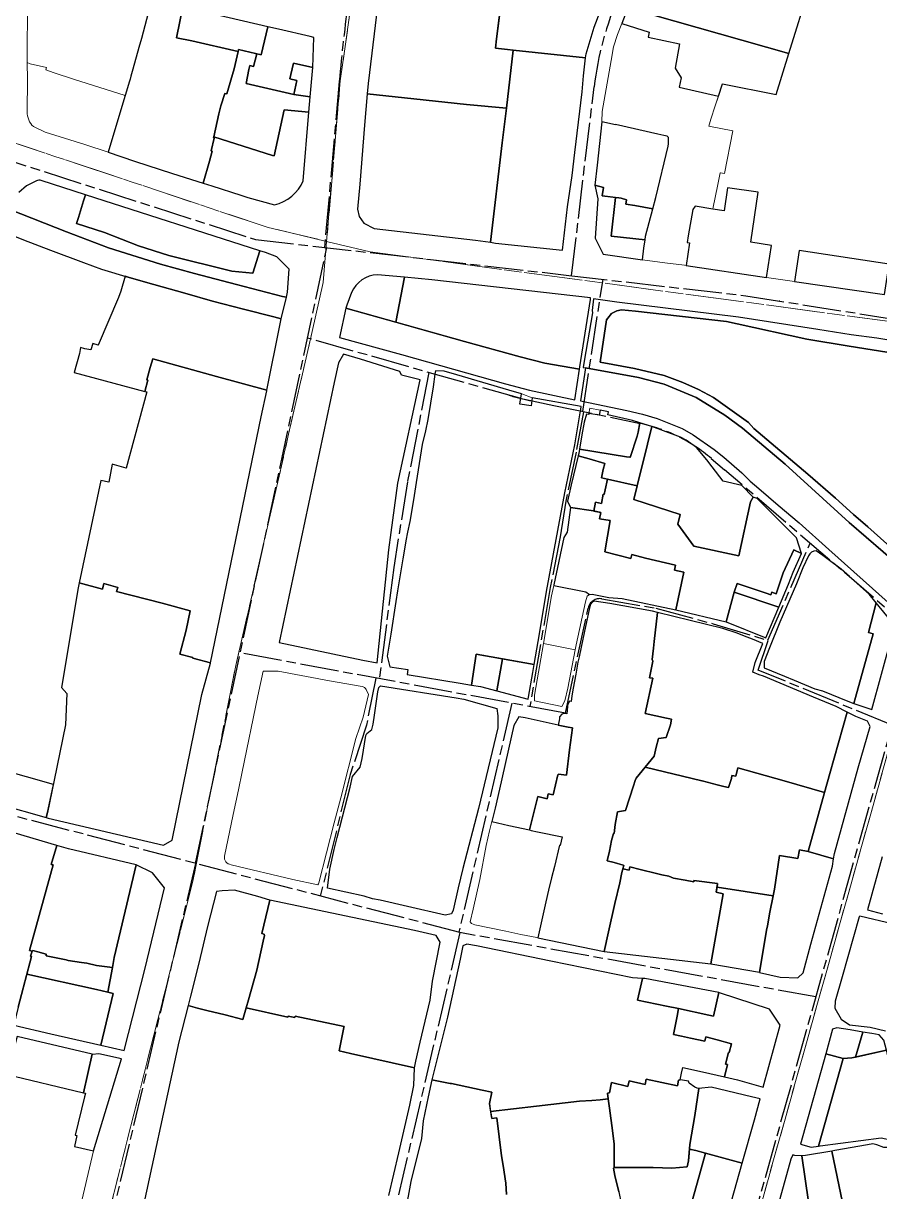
# Model space of a CAD drawing. Header units: millimetres. Extents: x 125232 to 134072, y 142885 to 152835.
# Drawn here: x 129604 to 130138, y 144717 to 145446 of the extents above; entities that cross this region are included whole.
import ezdxf

# ---------------------------------------------------------------- set-up
doc = ezdxf.new("R2010")
doc.units = ezdxf.units.MM
doc.linetypes.add('ACAD_ISO08W100', pattern=[36, 24, -3, 6, -3])
doc.linetypes.add('CENTER', pattern=[50.8, 31.75, -6.35, 6.35, -6.35])
for name, color, linetype in [('commerce', 10, 'Continuous'), ('commerce & office', 242, 'Continuous'), ('commerce and residence', 32, 'Continuous'), ('green & plaza', 80, 'Continuous'), ('reserve', 253, 'Continuous'), ('residence', 2, 'Continuous'), ('residence-bad', 41, 'Continuous'), ('water', 4, 'Continuous'), ('老城北中心线', 7, 'ACAD_ISO08W100')]:
    doc.layers.add(name, color=color, linetype=linetype)
for name, color, linetype, lineweight in [('government', 221, 'Continuous', 0), ('municipal utilities', 151, 'Continuous', 0), ('school', 31, 'Continuous', 0), ('super block', 6, 'CENTER', 0)]:
    doc.layers.add(name, color=color, linetype=linetype, lineweight=lineweight)

msp = doc.modelspace()

# ---------------------------------------------------------------- linework, layer by layer
at = {"layer": 'commerce'}
for points in [[(129902.29, 145464.62), (129873.06, 145467.49), (129873.73, 145474.31), (129871.49, 145474.53), (129875.51, 145510.67), (129875.55, 145516.01), (129875.72, 145517.38), (129873.23, 145517.69), (129867.27, 145518.39), (129843.84, 145521.39), (129841.35, 145521.44, 0.353101), (129832.04, 145512.07), (129831.46, 145507.79), (129825.27, 145462.95), (129823.87, 145451.87), (129818.69, 145408.65), (129818.15, 145402.38), (129847.25, 145399.06), (129879.98, 145395.61), (129904.95, 145393.37), (129909.19, 145429.61), (129905.63, 145429.99), (129898.1, 145430.81), (129898.73, 145436.68)], [(129781.75, 145390.82), (129766.39, 145392.2), (129760.03, 145363.52), (129759.01, 145363.75), (129722.45, 145375.46), (129722.29, 145374.73), (129722.65, 145374.61), (129720.81, 145366.69), (129721.4, 145366.55), (129719.9, 145360.22), (129715.82, 145346.56), (129721.33, 145344.8), (129739.24, 145339.03), (129743.61, 145337.68), (129760.3, 145333.04, 0.239365), (129778.26, 145348)]]:
    msp.add_lwpolyline(points, format="xyb", close=True, dxfattribs=at)
for points in [[(129642.53, 145339.36), (129641.2, 145335.53), (129638.02, 145325.16), (129636.84, 145321.41), (129654.42, 145315.75), (129675.47, 145307.44), (129694.52, 145301.42), (129733.68, 145291.69), (129746.84, 145290.37), (129751.27, 145304.31)], [(130075.6, 144821.16), (130068.97, 144831.23), (130037.92, 144841.45), (130037.52, 144841.53), (130034.22, 144826.91), (130031.31, 144827.55), (130012.24, 144831.6), (130011.36, 144826.88), (130009.17, 144815.35), (130014.11, 144814.41), (130019.77, 144813.22), (130028.78, 144811.32), (130029.33, 144813.92), (130036.46, 144812.15), (130045.31, 144809.6), (130043.86, 144804.17), (130043.4, 144804.21), (130041.62, 144796.92), (130042.78, 144796.66), (130041.06, 144789.03), (130049.09, 144787.19), (130065.12, 144782.48)], [(130140.39, 144811.97), (130137.37, 144815.19), (130132.81, 144816.02), (130127.2, 144816.98), (130122.73, 144801.28), (130141.98, 144805.57)], [(129646.62, 144803.06), (129599.82, 144814.27), (129599.11, 144811.23), (129599.11, 144811.23), (129594.93, 144793.39), (129593.61, 144793.7), (129592.86, 144790.6), (129641.21, 144779.13)], [(130114.95, 144800.43), (130104.21, 144803.45), (130088.32, 144746.91), (130095.03, 144745.19), (130099.62, 144745.75)], [(130063.2, 144775.38), (130057.74, 144776.6), (130032.57, 144782.58), (130024.91, 144781.74), (130022.38, 144764.8), (130019.31, 144746.76), (130019.1, 144743.9), (130023.13, 144743.08), (130029.16, 144741.39), (130052.03, 144735.08), (130059.62, 144762.2)], [(130024.99, 144726.5), (130026.36, 144731.61), (130029.16, 144741.39), (130023.13, 144743.08), (130019.1, 144743.9), (130018.56, 144736.53), (130017.75, 144732.94), (130008.23, 144732.07), (129996.56, 144732.45), (129972.22, 144732.5), (129971.7, 144732.06), (129972.69, 144727.37), (129975.05, 144717.35), (129976.59, 144710.26), (129977.86, 144704.83), (129978.37, 144699.86), (129973.3, 144682.49), (129974.01, 144678.29), (130007.6, 144686.41), (130014.41, 144688.42), (130014.85, 144688.52), (130017.33, 144699.07)], [(130089.31, 144739.68), (130084.8, 144740.01), (130083.66, 144740.26), (130082.37, 144737.72), (130075.41, 144712.93), (130067.13, 144680.93), (130071.02, 144676.77), (130097.57, 144682.41), (130097.58, 144682.41)]]:
    msp.add_lwpolyline(points, close=True, dxfattribs=at)
msp.add_lwpolyline([(129831.6, 144715.03), (129837.78, 144741.61), (129844.83, 144771.4), (129847.21, 144783.56), (129847.64, 144794.67), (129807.8, 144803.59), (129800.66, 144805.18), (129803.68, 144819.73), (129803.82, 144820.36), (129773.2, 144826.88), (129773.02, 144826.03), (129768.88, 144826.91), (129768.62, 144826.22), (129742.62, 144832.02), (129740.61, 144824.73), (129729.6, 144827.72), (129718.09, 144830.45), (129712.42, 144831.79), (129706.5, 144833.58), (129700.66, 144810.83), (129675.19, 144692.64)], dxfattribs=at)
at = {"layer": 'commerce & office'}
for points in [[(129681.5, 145452.71), (129677.36, 145436.77), (129676.4, 145433.35), (129676.19, 145432.59), (129671.64, 145416.32), (129670.8, 145413.33), (129670.23, 145411.51), (129669.83, 145410.23), (129667.12, 145401.29), (129664.49, 145392.2), (129656.55, 145365.82), (129673.13, 145360.22), (129696.68, 145352.65), (129715.82, 145346.56), (129719.9, 145360.22), (129721.4, 145366.55), (129720.81, 145366.69), (129722.65, 145374.61), (129722.29, 145374.73), (129722.45, 145375.46), (129725.52, 145389.85), (129726.96, 145394.9), (129729.36, 145402.59), (129730.55, 145402.23), (129735.14, 145417.83), (129737.68, 145428.78), (129708.86, 145435.27), (129699.16, 145437.24), (129703.1, 145456.58)], [(130156.14, 145109.03), (130130.31, 145132.14), (130121.44, 145139.8), (130110.28, 145150.01), (130092.95, 145165.06), (130059.35, 145193.55), (130055.86, 145197.32), (130034.22, 145212.77), (130024.82, 145217.88), (130015, 145222.18), (130003.45, 145226.48), (129984.9, 145230.91), (129963.36, 145234.82), (129967.48, 145261.39), (129968.13, 145262.36), (129970.58, 145265.3), (129973.83, 145266.93), (129976.77, 145267.58), (129985.4, 145266.6), (130042.25, 145260.25), (130048.93, 145258.78), (130092.26, 145249.17), (130118.81, 145244.94), (130170.93, 145236.63)]]:
    msp.add_lwpolyline(points, dxfattribs=at)
for points in [[(129952.27, 145403.5), (129953.11, 145413.57), (129954.34, 145424.81), (129909.19, 145429.61), (129904.95, 145393.37), (129902.42, 145371.68), (129894.97, 145309.65), (129898.16, 145309.19), (129939.86, 145304.68), (129943.16, 145331.79), (129945.96, 145351.39), (129947.65, 145365.61), (129949.98, 145384.68)], [(129902.42, 145371.68), (129904.95, 145393.37), (129879.98, 145395.61), (129847.25, 145399.06), (129818.15, 145402.38), (129816.46, 145382.69), (129813.57, 145345.85), (129812.2, 145330.26), (129813.07, 145325.8), (129815.95, 145321.62), (129822.59, 145318.18), (129885.61, 145311), (129894.97, 145309.65)], [(129797.59, 145222.25), (129763.32, 145060.05), (129815.48, 145049.05), (129824.38, 145047.33), (129831.59, 145117.8), (129833.13, 145128.64), (129837.28, 145159.36), (129851.13, 145223.85), (129839.48, 145226.79), (129838.5, 145229.12), (129813.94, 145236.75), (129803.41, 145239.78), (129800.25, 145234.53)], [(129967.98, 145161.84), (129964.2, 145162.63), (129965.37, 145167.98), (129966.26, 145171.75), (129956.51, 145174.48), (129949.7, 145176.48), (129945.44, 145158.27), (129943.12, 145148.08), (129945, 145144.26), (129959.26, 145142.03), (129959.5, 145141.98), (129960.56, 145147.44), (129964.21, 145146.64), (129965.34, 145152.43), (129965.85, 145152.32), (129966.56, 145155.26)], [(129720.45, 145047.03), (129720.5, 145047.27), (129709.35, 145050.23), (129709.43, 145050.58), (129701.28, 145052.73), (129705.29, 145067.7), (129707.74, 145079.64), (129690.27, 145084.6), (129661.9, 145091.76), (129662.57, 145094.36), (129653.99, 145096.78), (129653.03, 145093.24), (129638.45, 145097.19), (129637.94, 145094.1), (129627.47, 145031.86), (129630.85, 145028.19), (129630.03, 145008.62), (129623.03, 144974), (129618.8, 144953.94), (129618.01, 144950.79), (129619.26, 144950.44), (129691.06, 144933.61), (129696.5, 144936.65), (129715.11, 145027.46)], [(129691.64, 144906.96), (129684.18, 144916.24), (129674.08, 144921.23), (129660.41, 144863.47), (129659.23, 144857.25), (129656.32, 144841.78), (129659.7, 144840.99), (129652.12, 144808.7), (129666.53, 144805.38), (129679.77, 144856.89)], [(129753.21, 144873.68), (129754, 144877.24), (129753.97, 144877.77), (129753.78, 144878.03), (129752.41, 144878.45), (129757.43, 144899.33), (129750.04, 144901.57), (129735.49, 144905.45), (129727.76, 144905.15), (129724.17, 144904.54), (129718.62, 144882.91), (129713.24, 144859.83), (129707.89, 144839.4), (129706.5, 144833.58), (129712.42, 144831.79), (129718.09, 144830.45), (129729.6, 144827.72), (129740.61, 144824.73), (129742.62, 144832.02), (129744.03, 144837.11), (129749.23, 144855.48)], [(129659.23, 144857.25), (129649.34, 144858.47), (129643.27, 144859.9), (129640.03, 144860.29), (129631.73, 144861.61), (129630.39, 144862.03), (129618.88, 144864.23), (129617.89, 144864.55), (129617.88, 144865.46), (129612.83, 144867.01), (129609.52, 144867.86), (129609.34, 144867.32), (129609.12, 144867.39), (129608.21, 144864.28), (129608.76, 144864.16), (129605.88, 144853.02), (129649.23, 144843.6), (129656.32, 144841.78)], [(129664.97, 144800.26), (129650.68, 144803.38), (129646.83, 144803.01), (129646.62, 144803.06), (129641.21, 144779.11), (129642.47, 144778.83), (129641.94, 144776.61), (129636.06, 144752.59), (129637.11, 144752.33), (129635.64, 144745.53), (129647.52, 144742.92)], [(130052.03, 144735.08), (130029.16, 144741.39), (130026.36, 144731.61), (130024.99, 144726.5), (130017.33, 144699.07), (130031.03, 144695.24), (130032.99, 144702.23), (130042.11, 144699.62)]]:
    msp.add_lwpolyline(points, close=True, dxfattribs=at)
at = {"layer": 'commerce and residence'}
for points in [[(130094.24, 145469.74), (130080.74, 145473.01), (130056.93, 145479.6), (130017.49, 145490.85), (130000, 145495.67), (129995.88, 145494.78), (129984.54, 145465.91), (129980.68, 145455.98), (130081.15, 145427.41)], [(130057.37, 145309.72), (130062, 145340.86), (130042.9, 145343.66), (130040.8, 145329.28), (130033.81, 145330.38), (130022.66, 145332.18), (130021.25, 145330.2), (130018.39, 145313.77), (130017.68, 145309.53), (130019.19, 145309.29), (130017.02, 145295.18), (130067.26, 145287.79), (130070.35, 145307.7)], [(129996.22, 145330.52), (129985.14, 145332.58), (129979.49, 145333.35), (129979.83, 145336.15), (129976.57, 145337.23), (129974.98, 145337.43), (129973.01, 145337.66), (129970.38, 145313.55), (129991.46, 145311.25), (129991.76, 145313.5)], [(129957.35, 145273.91), (129957.48, 145275.1), (129858.37, 145286.33), (129841.39, 145287.84), (129835.97, 145259.77), (129878.82, 145247.74), (129913.51, 145238.16), (129929.02, 145234.22), (129950.47, 145230.47), (129950.69, 145231.98)], [(130144, 145073.12), (130142.23, 145076.52), (130135.63, 145084.68), (130130.69, 145066.15), (130133.68, 145065.35), (130122.68, 145025.62), (130121.69, 145022.03), (130132.84, 145018.19), (130144.99, 145062.3)], [(129921.55, 145041.36), (129922.38, 145046.22), (129902.62, 145049.71), (129898.95, 145029.81), (129918.52, 145024.66), (129918.85, 145025.91)], [(130131.86, 145007.64), (130130.24, 145010.89), (130122.82, 145013.76), (130117.57, 145016.51), (130106.77, 144978.32), (130103.44, 144966.41), (130093.12, 144929.53), (130109.05, 144924.99), (130109.62, 144928.39), (130124.43, 144981.82)], [(130127.2, 144816.98), (130119.36, 144818.33), (130110.98, 144819.65), (130108.4, 144818.77), (130104.21, 144803.45), (130114.95, 144800.43), (130120.47, 144800.78), (130122.73, 144801.28)]]:
    msp.add_lwpolyline(points, close=True, dxfattribs=at)
at = {"layer": 'government'}
for points in [[(130013.88, 145412.23), (130010.26, 145418.28), (130012.95, 145433.54), (129993.29, 145437.71), (129993.96, 145440.69), (129976.88, 145446.19), (129974.22, 145439.32), (129971.73, 145431.57), (129970.32, 145423.13), (129964.59, 145391.28), (129964.55, 145384.73), (129972.98, 145382.84), (129973.03, 145383.05), (129999.45, 145377.07), (130003.2, 145376.31), (130005.29, 145375.91), (130006.16, 145374.95), (130006.13, 145371.01), (130005.89, 145369.62), (129998.1, 145337.67), (129991.76, 145313.5), (129990.76, 145306.03), (129989.88, 145298.8), (130003.84, 145296.87), (130016.01, 145295.32), (130017.02, 145295.18), (130019.19, 145309.29), (130017.68, 145309.53), (130018.39, 145313.77), (130021.25, 145330.2), (130022.66, 145332.18), (130033.81, 145330.38), (130034.01, 145331.66), (130036.68, 145344.6), (130038.37, 145353.04), (130041.03, 145352.53), (130046.28, 145379.12), (130031.26, 145382.21), (130032.52, 145386.5), (130035.25, 145394.84), (130037.2, 145400.8), (130012.71, 145406.39)], [(129954.2, 145085.41), (129955.36, 145088.83), (129956.81, 145089.99), (129954.47, 145091.69), (129934.51, 145095.61), (129933.16, 145089.2), (129928.03, 145059.37), (129947.93, 145055.43), (129948.53, 145058.52)]]:
    msp.add_lwpolyline(points, close=True, dxfattribs=at)
for points in [[(129667.12, 145401.29), (129635.05, 145411.5), (129623.01, 145415.34), (129617.72, 145417.18), (129618.1, 145418.61), (129608.06, 145421.07), (129606.12, 145421.76), (129606.2, 145411.3), (129606, 145391.05, 0.198372), (129609.94, 145381.82), (129617.41, 145378.35), (129642.14, 145370.71), (129656.55, 145365.82), (129664.49, 145392.2)], [(129762.63, 145042.15), (129794.56, 145036.08), (129814.93, 145032.54, -0.200213), (129817.51, 145030.67), (129818.9, 145027.64), (129815.63, 145013.42), (129811.03, 145000), (129801.63, 144963.17), (129797.6, 144947.39), (129787.97, 144910.14), (129787.81, 144909.47), (129787.43, 144908.73), (129771.69, 144912.07), (129733.26, 144921.38, -0.405113), (129729.06, 144926.73), (129734.55, 144952.71), (129737.79, 144968.09), (129740.15, 144979.23), (129750, 145026.72), (129753.25, 145042.05)]]:
    msp.add_lwpolyline(points, format="xyb", close=True, dxfattribs=at)
msp.add_lwpolyline([(129561.58, 144680.63), (129605.31, 144665.4), (129618.32, 144669.65), (129628.37, 144676), (129634.14, 144685.23), (129638.57, 144704.79), (129647.52, 144742.92), (129635.64, 144745.53), (129637.11, 144752.33), (129636.06, 144752.59), (129641.94, 144776.61), (129642.47, 144778.83), (129641.21, 144779.11), (129641.21, 144779.13), (129592.86, 144790.6)], dxfattribs=at)
at = {"layer": 'green & plaza'}
for points in [[(129784.2, 145418.74), (129772.26, 145421.42), (129770.43, 145414.28), (129769.82, 145411.63), (129774.36, 145410.59), (129772.36, 145401.9), (129782.59, 145400.41)], [(129902.62, 145049.71), (129886.19, 145052.62), (129883.18, 145033.39), (129888.91, 145032.46), (129898.95, 145029.81)]]:
    msp.add_lwpolyline(points, close=True, dxfattribs=at)
msp.add_lwpolyline([(129595.33, 145330.04), (129630.65, 145316.19), (129656.8, 145306.25), (129689.26, 145295.93), (129710.52, 145290.13), (129736.64, 145283.32), (129765.24, 145275.91), (129767.76, 145275.52), (129768.47, 145278.54), (129769.45, 145293), (129761.83, 145300.65), (129754.68, 145303.22), (129751.27, 145304.31), (129746.84, 145290.37), (129733.68, 145291.69), (129694.52, 145301.42), (129675.47, 145307.44), (129654.42, 145315.75), (129636.84, 145321.41), (129638.02, 145325.16), (129641.2, 145335.53), (129642.53, 145339.36), (129614.88, 145348.27, 0.192957), (129611.86, 145348), (129605.75, 145344.88), (129600.99, 145340.65)], format="xyb", dxfattribs=at)
msp.add_lwpolyline([(129841.39, 145287.84), (129824.53, 145289.35, 0.293512), (129808.42, 145278.35), (129805.37, 145270.48), (129804.92, 145268.49), (129835.97, 145259.77)], format="xyb", close=True, dxfattribs=at)
for points in [[(130143.54, 145248.51), (130135.95, 145249.87), (130120.04, 145251.91), (130099.27, 145255.35), (130049.73, 145263.05), (129973.92, 145272.33), (129959.33, 145274.31), (129958.35, 145267.06), (129958.71, 145265.67), (129953.36, 145235.48), (129952.85, 145231.49), (129954.27, 145231.25), (129987.31, 145225.22), (130003.39, 145221.18), (130023.38, 145212.9), (130041.28, 145201.87), (130052.19, 145193.7), (130078.75, 145171.25), (130118.8, 145134.76), (130150.57, 145107.33)], [(130170.93, 145236.63), (130118.81, 145244.94), (130092.26, 145249.17), (130048.93, 145258.78), (130042.25, 145260.25), (129985.4, 145266.6), (129976.77, 145267.58), (129973.83, 145266.93), (129970.58, 145265.3), (129968.13, 145262.36), (129967.48, 145261.39), (129963.36, 145234.82), (129984.9, 145230.91), (130003.45, 145226.48), (130015, 145222.18), (130024.82, 145217.88), (130034.22, 145212.77), (130055.86, 145197.32), (130059.35, 145193.55), (130092.95, 145165.06), (130110.28, 145150.01), (130121.44, 145139.8), (130130.31, 145132.14), (130156.14, 145109.03)]]:
    msp.add_lwpolyline(points, dxfattribs=at)
at = {"layer": 'municipal utilities'}
for points in [[(129921.09, 145212.62), (129914.62, 145215.12), (129914.37, 145215.19), (129913.35, 145208.66), (129920.32, 145207.57)], [(129963.45, 145205.02), (129956.92, 145206.23), (129956.42, 145202.9), (129962.89, 145201.79)]]:
    msp.add_lwpolyline(points, close=True, dxfattribs=at)
at = {"layer": 'reserve'}
for points in [[(129751.92, 145200.74), (129755.59, 145217), (129755.66, 145217.36), (129724.15, 145226.01), (129684.48, 145236.89), (129682.81, 145231.55), (129680.65, 145223.78), (129681.33, 145223.6), (129679.5, 145216.66), (129680.65, 145216.33), (129667.93, 145168.66), (129659.15, 145171.32), (129657, 145160), (129652.08, 145160.96), (129638.45, 145097.19), (129653.03, 145093.24), (129653.99, 145096.78), (129662.57, 145094.36), (129661.9, 145091.76), (129690.27, 145084.6), (129707.74, 145079.64), (129705.29, 145067.7), (129701.28, 145052.73), (129709.43, 145050.58), (129709.35, 145050.23), (129720.5, 145047.27)], [(130077.54, 145103.39), (130084.15, 145117.73), (130088.92, 145115.54), (130085.81, 145125.21), (130061.36, 145149.77), (130058.82, 145150.58), (130057.16, 145147.73), (130049.89, 145114.04), (130021.91, 145120.08), (130011.91, 145133.8), (130013.41, 145139.91), (129984.48, 145149.23), (129986.6, 145157.82), (129967.98, 145161.84), (129966.56, 145155.26), (129965.85, 145152.32), (129965.34, 145152.43), (129964.21, 145146.64), (129960.56, 145147.44), (129959.5, 145141.98), (129963.84, 145141.19), (129963.1, 145137.11), (129969.77, 145136.05), (129966.41, 145116.64), (129982.48, 145112.39), (129983.19, 145114.82), (129991.66, 145112.56), (130010.44, 145108.17), (130009.76, 145105.19), (130015.7, 145103.83), (130010.72, 145080.31), (130042.07, 145072.98), (130047.04, 145091.33), (130048.88, 145096.84), (130067.02, 145090.78), (130069.88, 145089.73), (130070.49, 145091.39), (130073.17, 145090.4)]]:
    msp.add_lwpolyline(points, close=True, dxfattribs=at)
msp.add_lwpolyline([(129904.99, 144715.61), (129904.52, 144722.7), (129903.02, 144733.63), (129901.97, 144739.71), (129899.02, 144763.42), (129895.85, 144763), (129894.35, 144772.4), (129895.79, 144779.43), (129889.88, 144780.77), (129870.7, 144784.91), (129869.83, 144784.82), (129858.36, 144787.14), (129856.22, 144776.57), (129853.04, 144761.56), (129851.96, 144750.63), (129845.34, 144723.67), (129841.85, 144704.39)], dxfattribs=at)
at = {"layer": 'residence'}
for points in [[(129979.25, 145494.64), (129979.35, 145495.66), (129979.05, 145499.86), (129978.09, 145502.17), (129976.41, 145503.58), (129974.37, 145504.65), (129970.01, 145505.47), (129958.4, 145506.89), (129936.04, 145509.37), (129935.17, 145509.51), (129932.51, 145487.14), (129921.38, 145488.47), (129919.94, 145477.08), (129904.1, 145478.79), (129898.73, 145436.68), (129898.1, 145430.81), (129905.63, 145429.99), (129909.19, 145429.61), (129954.34, 145424.81), (129954.62, 145427.3), (129957.17, 145435.51), (129959.62, 145443.79), (129966.12, 145460.64)], [(129756.23, 145444.15), (129705.32, 145455.99), (129703.1, 145456.58), (129699.16, 145437.24), (129708.86, 145435.27), (129737.68, 145428.78), (129737.94, 145429.86), (129751.98, 145426.55)], [(130081.15, 145427.41), (129980.68, 145455.98), (129976.88, 145446.19), (129993.96, 145440.69), (129993.29, 145437.71), (130012.95, 145433.54), (130010.26, 145418.28), (130013.88, 145412.23), (130012.71, 145406.39), (130037.2, 145400.8), (130039.73, 145408.52), (130073.22, 145401.81)], [(129784.83, 145437.37), (129782.64, 145437.96), (129762.8, 145442.62), (129756.23, 145444.15), (129751.98, 145426.55), (129749.24, 145427.2), (129747.31, 145419.38), (129744.96, 145419.96), (129744.39, 145417.54), (129742.67, 145408.73), (129772.36, 145401.9), (129774.36, 145410.59), (129769.82, 145411.63), (129770.43, 145414.28), (129772.26, 145421.42), (129784.2, 145418.74)], [(130005.89, 145369.62), (130006.13, 145371.01), (130006.16, 145374.95), (130005.29, 145375.91), (130003.2, 145376.31), (129999.45, 145377.07), (129973.03, 145383.05), (129972.98, 145382.84), (129964.55, 145384.73), (129961.47, 145357.73), (129960.1, 145345.21), (129965.46, 145343.83), (129964.64, 145338.65), (129974.98, 145337.43), (129976.57, 145337.23), (129979.83, 145336.15), (129979.49, 145333.35), (129985.14, 145332.58), (129996.22, 145330.52), (129998.1, 145337.67)], [(129991.46, 145311.25), (129970.38, 145313.55), (129973.01, 145337.66), (129964.64, 145338.65), (129965.46, 145343.83), (129960.1, 145345.21), (129961.94, 145336.81), (129960.23, 145312.26), (129965.26, 145302.21), (129989.88, 145298.8), (129990.76, 145306.03)], [(130143.66, 145296), (130087.59, 145304.49), (130084.69, 145285.23), (130140.78, 145276.99)], [(129763.79, 145258.69), (129764.56, 145261.97), (129759.96, 145263.19), (129740.98, 145267.92), (129721.59, 145272.91), (129704.33, 145277.85), (129685.1, 145283.36), (129669.72, 145287.78), (129667.27, 145288.51), (129664.48, 145279.15), (129663.12, 145275.21), (129650.41, 145245.5), (129646.97, 145246.45), (129645.87, 145242.48), (129642.13, 145243.24), (129639.44, 145243.98), (129638.64, 145240.24), (129635.47, 145228.43), (129679.5, 145216.66), (129681.33, 145223.6), (129680.65, 145223.78), (129682.81, 145231.55), (129684.48, 145236.89), (129724.15, 145226.01), (129755.66, 145217.36)], [(129947.64, 145183.31), (129950.98, 145203.26), (129951.35, 145205.37), (129951.55, 145207.18), (129921.09, 145212.62), (129920.32, 145207.57), (129913.35, 145208.66), (129914.37, 145215.19), (129906.41, 145217.39), (129873.98, 145226.89), (129866.1, 145229.36), (129860.83, 145229.47), (129860.31, 145227.43), (129859.22, 145219.46), (129856.03, 145199.18), (129854.41, 145192.04), (129852.48, 145183.56), (129848.63, 145159.75), (129847.35, 145151.7), (129845.33, 145138.97), (129844.78, 145135.51), (129843.37, 145128.75), (129842.24, 145123.4), (129841.12, 145117.01), (129840.28, 145112.09), (129837.03, 145092.18), (129836.07, 145085.64), (129832.86, 145065.17), (129830.67, 145051.56), (129832.27, 145044.83), (129843.54, 145043.24), (129843.01, 145039.99), (129876.09, 145034.53), (129883.18, 145033.39), (129886.19, 145052.62), (129922.38, 145046.22), (129925.67, 145065.29), (129930.04, 145091.7), (129931.69, 145100.68), (129941.47, 145153.33)], [(129987.19, 145191.23), (129988.24, 145197.09), (129983.58, 145198.49), (129968.3, 145201.98), (129968.61, 145203.95), (129963.45, 145205.02), (129962.89, 145201.79), (129956.42, 145202.9), (129956.31, 145202.18), (129954.83, 145202.48), (129953.55, 145197.44), (129952.02, 145189.55), (129950.5, 145180.6), (129979.82, 145175.88), (129982, 145175.52), (129982.25, 145175.48), (129986.42, 145188.78)], [(130051.76, 145157.9), (130040.07, 145160.6), (130033.3, 145169.67), (130030, 145173.95), (130023.53, 145181.54), (130017.15, 145186.31), (130013.53, 145188.16), (129995.73, 145194.82), (129992.98, 145183.68), (129986.6, 145157.82), (129984.48, 145149.23), (130013.41, 145139.91), (130011.91, 145133.8), (130021.91, 145120.08), (130049.89, 145114.04), (130057.16, 145147.73), (130058.82, 145150.58)], [(130015.7, 145103.83), (130009.76, 145105.19), (130010.44, 145108.17), (129991.66, 145112.56), (129983.19, 145114.82), (129982.48, 145112.39), (129966.41, 145116.64), (129969.77, 145136.05), (129963.1, 145137.11), (129963.84, 145141.19), (129959.26, 145142.03), (129945, 145144.26), (129942.95, 145128.74), (129940.72, 145125.55), (129934.6, 145096.05), (129934.51, 145095.61), (129954.47, 145091.69), (129956.81, 145089.99), (129958.5, 145090.24), (129968.88, 145088.13), (129977.12, 145087.34), (130010.72, 145080.31)], [(130074.88, 145082.1), (130047.04, 145091.33), (130042.07, 145072.98), (130066.67, 145062.95)], [(130065.25, 145039.06), (130062.62, 145039.87), (130058.62, 145041.55), (130060.19, 145047.44), (130064.97, 145059.46), (130058.39, 145062.09), (130053.46, 145063.95), (130048.78, 145065.81), (130039.91, 145068.68), (129999.17, 145078.8), (129997.19, 145060.66), (129996.74, 145056.54), (129995.93, 145049.47), (129996.2, 145048.42), (129994.15, 145037.96), (129996.26, 145037.66), (129991.58, 145015.61), (130004.79, 145012.82), (130007.95, 145012.15), (130007.39, 145008.53), (130004.6, 145000.62), (129999.84, 145000), (129998.43, 144994.59), (129997.08, 144988.97), (129991.46, 144982.11), (130026.77, 144973.78), (130027.02, 144973.74), (130036.35, 144971.16), (130040.67, 144970.05), (130043.45, 144969.46), (130045.26, 144975.15), (130045.56, 144977.11), (130048.12, 144976.51), (130049.36, 144981.89), (130078.2, 144973.64), (130103.44, 144966.41), (130106.77, 144978.32), (130117.57, 145016.51), (130110.61, 145020.15), (130096.54, 145025.87)], [(129825.34, 145031.88), (129826.48, 145032.86), (129873.67, 145025.5), (129878.35, 145024.59), (129899.1, 145018.83), (129899.53, 145014.21), (129899.55, 145006.67), (129887.61, 144956.37), (129877.78, 144918.95), (129874.95, 144906.88), (129871.72, 144893.09), (129870.77, 144890.68), (129866.87, 144889.93), (129843.24, 144895.33), (129826.3, 144899.2), (129821.51, 144900.17), (129816.2, 144901.73), (129793.43, 144906.81), (129794.93, 144918.64), (129797.65, 144930.81), (129799.49, 144938.39), (129807.51, 144969.83), (129809.01, 144976.44), (129813.7, 144982.21), (129815.07, 144987.6), (129817.33, 145001.89), (129817.89, 145003.29), (129821.02, 145005.67), (129821.8, 145009.01), (129822.69, 145014.57), (129824.87, 145029.15)], [(129944.3, 144992.93), (129946.15, 145006.73), (129943.56, 145007.1), (129937.21, 145008.51), (129916.77, 145013.03), (129912.62, 145013.7), (129909.5, 145008.11), (129900.62, 144968.43), (129897.95, 144956.71), (129895.8, 144948.21), (129906.44, 144945.89), (129919.4, 144943.12), (129923.12, 144958.08), (129924.51, 144963.94), (129930.38, 144962.54), (129931.07, 144965.62), (129934.08, 144964.85), (129936.96, 144977.5), (129937.53, 144977.76), (129942.4, 144977.18)], [(129554.95, 144990.54), (129554.33, 144988.16), (129551.71, 144988.7), (129538.37, 144992.35), (129537.38, 144992.58), (129536.24, 144992.24), (129534.6, 144991.52), (129533.79, 144990.16), (129529.68, 144975.68), (129529.7, 144975.67), (129618.01, 144950.79), (129618.8, 144953.94), (129622.46, 144971.31)], [(130103.44, 144966.41), (130078.2, 144973.64), (130049.36, 144981.89), (130048.12, 144976.51), (130045.56, 144977.11), (130045.26, 144975.15), (130043.45, 144969.46), (130040.67, 144970.05), (130036.35, 144971.16), (130027.02, 144973.74), (130026.77, 144973.78), (129991.46, 144982.11), (129985.85, 144975.27), (129985.34, 144973.84), (129984.31, 144970.6), (129979.32, 144955.2), (129974.28, 144954.27), (129972.86, 144946.51), (129972.09, 144940.87), (129971.73, 144940.92), (129970.56, 144936.45), (129969.2, 144929.89), (129967.73, 144923.84), (129972.23, 144922.81), (129977.76, 144921.03), (129978.14, 144920.94), (129977.58, 144918.7), (129981.5, 144917.89), (129981.95, 144920.05), (129988.41, 144918.43), (129998.54, 144915.91), (130001.87, 144915.05), (130006.31, 144914.18), (130009.28, 144912.95), (130016.36, 144911.76), (130021.78, 144910.57), (130021.91, 144911.6), (130036.62, 144909.6), (130036.32, 144907.44), (130071.27, 144902.03), (130072.07, 144906.11), (130075.35, 144927.07), (130086.75, 144925.3), (130087.68, 144930.68), (130093.12, 144929.53)], [(129674.08, 144921.23), (129631.84, 144931.26), (129624.51, 144933.41), (129621.13, 144921.44), (129622.28, 144921.28), (129607.49, 144867.87), (129609.12, 144867.39), (129609.34, 144867.32), (129609.52, 144867.86), (129612.83, 144867.01), (129617.88, 144865.46), (129617.89, 144864.55), (129618.88, 144864.23), (129630.39, 144862.03), (129631.73, 144861.61), (129640.03, 144860.29), (129643.27, 144859.9), (129649.34, 144858.47), (129659.23, 144857.25), (129660.41, 144863.47)], [(130108.29, 144920.44), (130109.05, 144924.99), (130093.12, 144929.53), (130087.68, 144930.68), (130086.75, 144925.3), (130075.35, 144927.07), (130072.07, 144906.11), (130071.27, 144902.03), (130069.26, 144891.81), (130067.83, 144883.27), (130067.23, 144880.43), (130062.78, 144854.21), (130075.62, 144851.15), (130086.8, 144850.8), (130089.97, 144853.86), (130094.84, 144871.71)], [(130040.19, 144903.14), (130035.86, 144904.15), (130036.62, 144909.6), (130021.91, 144911.6), (130021.78, 144910.57), (130016.36, 144911.76), (130009.28, 144912.95), (130006.31, 144914.18), (130001.87, 144915.05), (129998.54, 144915.91), (129988.41, 144918.43), (129981.95, 144920.05), (129981.5, 144917.89), (129977.58, 144918.7), (129977.02, 144916.46), (129975.69, 144910), (129972.69, 144897.16), (129968.71, 144879.46), (129965.97, 144867.16), (129966.02, 144867.15), (130032.48, 144859.6)], [(130069.26, 144891.81), (130071.27, 144902.03), (130036.32, 144907.44), (130035.86, 144904.15), (130040.19, 144903.14), (130032.48, 144859.58), (130062.78, 144854.23), (130067.23, 144880.43), (130067.83, 144883.27)], [(129863.76, 144873.12), (129861.19, 144877.25), (129847.69, 144880.33), (129757.43, 144899.33), (129752.41, 144878.45), (129753.96, 144877.98), (129754, 144877.24), (129753.21, 144873.68), (129749.23, 144855.48), (129744.03, 144837.11), (129742.62, 144832.02), (129768.62, 144826.22), (129768.88, 144826.91), (129773.02, 144826.03), (129773.2, 144826.88), (129803.82, 144820.36), (129803.68, 144819.73), (129800.66, 144805.18), (129807.8, 144803.59), (129847.64, 144794.67), (129848.58, 144798.84), (129851.12, 144810.71), (129857.33, 144836.75), (129858.91, 144848.73)], [(129986.63, 144836.83), (129989.75, 144850.36), (129983.53, 144850.75), (129932.62, 144861.22), (129886.38, 144870.74), (129880.39, 144871.72), (129877.87, 144870.66), (129876.21, 144862.48), (129868.22, 144826.18), (129858.36, 144787.14), (129869.83, 144784.82), (129870.7, 144784.91), (129889.88, 144780.77), (129895.79, 144779.43), (129894.35, 144772.4), (129895.14, 144767.44), (129923.81, 144770.7), (129941.67, 144772.74), (129950.56, 144773.75), (129958.31, 144774.29), (129963.46, 144774.74), (129968.47, 144775.31), (129968.04, 144778.8), (129969.18, 144778.94), (129970.56, 144785.38), (129980.74, 144782.93), (129981.6, 144786.56), (129991.5, 144784.17), (129992.23, 144787.57), (130011.62, 144783.32), (130012.34, 144786.91), (130013.34, 144787.12), (130014.18, 144791.38), (130014.98, 144794.91), (130027.16, 144792.16), (130041.06, 144789.03), (130042.78, 144796.66), (130041.62, 144796.92), (130043.4, 144804.21), (130043.86, 144804.17), (130045.31, 144809.6), (130036.46, 144812.15), (130029.33, 144813.92), (130028.78, 144811.32), (130019.77, 144813.22), (130014.11, 144814.41), (130009.17, 144815.35), (130011.36, 144826.88), (130012.24, 144831.6), (130004.9, 144833.1)], [(129659.7, 144840.99), (129656.32, 144841.78), (129649.23, 144843.6), (129605.88, 144853.02), (129600.57, 144832.52), (129597.86, 144821.18), (129620.81, 144815.9), (129652.12, 144808.7)], [(130037.52, 144841.53), (129991.2, 144850.27), (129989.75, 144850.36), (129986.63, 144836.83), (130004.9, 144833.1), (130012.24, 144831.6), (130031.31, 144827.55), (130034.22, 144826.91)], [(130161.71, 144775.59), (130146.84, 144789.34), (130144.67, 144793.56), (130142.34, 144804.09), (130141.98, 144805.57), (130120.47, 144800.78), (130114.95, 144800.43), (130099.62, 144745.75), (130100.59, 144745.87), (130138.69, 144751), (130146.28, 144749.2), (130163.77, 144752.04), (130165.29, 144754.12), (130164.15, 144763.85)], [(130024.91, 144781.74), (130023.97, 144781.88), (130022.52, 144782.52), (130018.96, 144785.1), (130018.48, 144786.22), (130013.62, 144787.17), (130012.34, 144786.91), (130011.62, 144783.32), (129992.23, 144787.57), (129991.5, 144784.17), (129981.6, 144786.56), (129980.74, 144782.93), (129970.56, 144785.38), (129969.18, 144778.94), (129968.04, 144778.8), (129968.47, 144775.31), (129969.23, 144769.57), (129971.08, 144755.52), (129972.23, 144746.99), (129972.25, 144735.9), (129972.22, 144732.5), (129996.56, 144732.45), (130008.23, 144732.07), (130017.75, 144732.94), (130018.56, 144736.53), (130019.31, 144746.76), (130022.38, 144764.8)], [(130163.69, 144746.49), (130161.31, 144747.39), (130156.09, 144746.63), (130144.94, 144744.91), (130140.28, 144744.85), (130135.96, 144746.61), (130133.49, 144747.23), (130130.22, 144746.57), (130109.87, 144743.1), (130107.84, 144742.74), (130114.61, 144710.54), (130117.96, 144711.15), (130119.53, 144702.45), (130122.49, 144687.88), (130173.41, 144698.12)]]:
    msp.add_lwpolyline(points, close=True, dxfattribs=at)
msp.add_lwpolyline([(130135.63, 145084.68), (130131.23, 145090.13), (130125.85, 145095.01), (130119, 145101.18), (130113.83, 145105.73), (130106.43, 145111.1), (130102.25, 145114.29), (130098.12, 145117.16, 0.281883), (130093.41, 145114.12), (130089.75, 145106.51), (130085.82, 145096.63), (130075.42, 145072.71), (130069.03, 145056.57), (130065.74, 145048.1), (130065.72, 145044.22), (130078.43, 145038.98), (130084.51, 145036.39), (130097.23, 145031.06), (130102.12, 145029.77), (130117.89, 145023.34), (130121.69, 145022.03), (130122.68, 145025.62), (130133.68, 145065.35), (130130.69, 145066.15)], format="xyb", close=True, dxfattribs=at)
for points in [[(129600.57, 144832.52), (129608.76, 144864.16), (129608.21, 144864.28), (129609.12, 144867.39), (129607.49, 144867.87), (129622.28, 144921.28), (129621.13, 144921.44), (129624.51, 144933.41), (129581.5, 144946.03)], [(130139.21, 144926.3), (130130.2, 144893.26), (130139.45, 144890.78)], [(129975.05, 144717.35), (129972.69, 144727.37), (129971.7, 144732.06), (129972.22, 144732.5), (129972.25, 144735.9), (129972.23, 144746.99), (129971.08, 144755.52), (129969.23, 144769.57), (129968.47, 144775.31), (129963.46, 144774.74), (129958.31, 144774.29), (129950.56, 144773.75), (129941.67, 144772.74), (129923.81, 144770.7), (129895.14, 144767.44), (129895.85, 144763), (129899.02, 144763.42), (129901.97, 144739.71), (129903.02, 144733.63), (129904.52, 144722.7), (129904.99, 144715.61)]]:
    msp.add_lwpolyline(points, dxfattribs=at)
at = {"layer": 'residence-bad'}
for points in [[(129766.39, 145392.2), (129781.75, 145390.82), (129782.59, 145400.41), (129772.36, 145401.9), (129742.67, 145408.73), (129744.39, 145417.54), (129744.96, 145419.96), (129747.31, 145419.38), (129749.24, 145427.2), (129737.94, 145429.86), (129737.68, 145428.78), (129735.14, 145417.83), (129730.55, 145402.23), (129729.36, 145402.59), (129726.96, 145394.9), (129725.52, 145389.85), (129722.45, 145375.46), (129759.01, 145363.75), (129760.03, 145363.52)], [(129992.98, 145183.68), (129995.73, 145194.82), (129995.7, 145194.83), (129988.24, 145197.09), (129987.19, 145191.23), (129986.42, 145188.78), (129982.25, 145175.48), (129982, 145175.52), (129979.82, 145175.88), (129950.5, 145180.6), (129950.05, 145177.99), (129949.7, 145176.48), (129956.51, 145174.48), (129966.26, 145171.75), (129965.37, 145167.98), (129964.2, 145162.63), (129967.98, 145161.84), (129986.6, 145157.82)], [(130088.92, 145115.54), (130084.15, 145117.73), (130077.54, 145103.39), (130073.17, 145090.4), (130070.49, 145091.39), (130069.88, 145089.73), (130067.02, 145090.78), (130048.88, 145096.84), (130047.04, 145091.33), (130047.04, 145091.33), (130074.88, 145082.1), (130080.97, 145096.33), (130083.79, 145103.84)], [(129999.84, 145000), (130004.6, 145000.62), (130007.39, 145008.53), (130007.95, 145012.15), (130004.79, 145012.82), (129991.58, 145015.61), (129996.26, 145037.66), (129994.15, 145037.96), (129996.2, 145048.42), (129995.93, 145049.47), (129996.74, 145056.54), (129997.19, 145060.66), (129999.17, 145078.8), (129996.11, 145079.55), (129969.38, 145084.34), (129959.71, 145085.82), (129958.5, 145085.19), (129957.46, 145083.81), (129956.85, 145081.66), (129956.55, 145080.58), (129953.57, 145066.97), (129950.33, 145051.07), (129949.59, 145047.66), (129948.21, 145040.28), (129946.56, 145031.43), (129945.73, 145026.73), (129945.28, 145023.17), (129944.29, 145023.29), (129943.32, 145021.68), (129943.15, 145019.98), (129942.73, 145015.54), (129940.86, 145015.71), (129939.58, 145015.25), (129938.17, 145013.63), (129938.07, 145012.42), (129937.21, 145008.51), (129943.56, 145007.1), (129946.15, 145006.73), (129944.3, 144992.93), (129942.4, 144977.18), (129937.53, 144977.76), (129936.96, 144977.5), (129934.08, 144964.85), (129931.07, 144965.62), (129930.38, 144962.54), (129924.51, 144963.94), (129923.12, 144958.08), (129919.4, 144943.12), (129920.39, 144942.65), (129924.27, 144941.89), (129939.68, 144938.69), (129938.4, 144933.42), (129938.1, 144933.48), (129935.06, 144920.29), (129933.15, 144913.21), (129931.3, 144905.46), (129929.56, 144898.18), (129924.67, 144875.73), (129965.97, 144867.16), (129968.71, 144879.46), (129972.69, 144897.16), (129975.69, 144910), (129977.02, 144916.46), (129978.14, 144920.94), (129977.76, 144921.03), (129972.23, 144922.81), (129967.73, 144923.84), (129969.2, 144929.89), (129970.56, 144936.45), (129971.73, 144940.92), (129972.09, 144940.87), (129972.86, 144946.51), (129974.28, 144954.27), (129979.32, 144955.2), (129984.31, 144970.6), (129985.34, 144973.84), (129985.85, 144975.27), (129997.08, 144988.97), (129998.43, 144994.59)], [(130107.84, 144742.74), (130091.41, 144739.85), (130089.31, 144739.68), (130097.58, 144682.41), (130102.49, 144683.86), (130122.49, 144687.88), (130119.53, 144702.45), (130117.96, 144711.15), (130114.61, 144710.54)]]:
    msp.add_lwpolyline(points, close=True, dxfattribs=at)
msp.add_lwpolyline([(130146.42, 144884.22), (130125.43, 144889.24), (130124.87, 144888.77), (130114.33, 144851.36), (130110.07, 144836.21), (130109.88, 144831.8), (130113.68, 144824.94), (130118.86, 144821.4), (130131.83, 144819.93), (130141.42, 144817.68)], dxfattribs=at)
at = {"layer": 'school'}
msp.add_lwpolyline([(129681.5, 145452.71), (129681.89, 145454.36), (129679.38, 145454.99), (129681.24, 145462.42), (129675.85, 145463.87), (129634.47, 145476.12), (129608.86, 145483.83, 0.514124), (129606.39, 145482.38), (129606.31, 145453.47), (129606.06, 145429.83), (129606.12, 145421.76), (129608.06, 145421.07), (129618.1, 145418.61), (129617.72, 145417.18), (129623.01, 145415.34), (129635.05, 145411.5), (129667.12, 145401.29), (129669.83, 145410.23), (129670.23, 145411.51), (129670.8, 145413.33), (129671.64, 145416.32), (129676.19, 145432.59), (129676.4, 145433.35), (129677.36, 145436.77)], format="xyb", close=True, dxfattribs=at)
for points in [[(130094.24, 145469.74), (130073.22, 145401.81), (130039.73, 145408.52), (130035.25, 145394.84), (130032.52, 145386.5), (130031.26, 145382.21), (130046.28, 145379.12), (130041.03, 145352.53), (130038.59, 145353), (130038.55, 145352.85), (130038.35, 145352.9), (130036.68, 145344.6), (130034.01, 145331.66), (130033.81, 145330.38), (130040.8, 145329.28), (130042.9, 145343.66), (130062, 145340.86), (130057.37, 145309.72), (130070.35, 145307.7), (130067.26, 145287.79), (130084.69, 145285.23), (130087.59, 145304.49), (130143.66, 145296)], [(129554.95, 144990.54), (129622.46, 144971.31), (129623.03, 144974), (129630.03, 145008.62), (129630.85, 145028.19), (129627.47, 145031.86), (129637.94, 145094.1), (129638.45, 145097.19), (129652.08, 145160.96), (129657, 145160), (129659.15, 145171.32), (129667.93, 145168.66), (129680.65, 145216.33), (129679.5, 145216.66), (129635.47, 145228.43), (129638.64, 145240.24), (129639.44, 145243.98), (129642.13, 145243.24), (129645.87, 145242.48), (129646.97, 145246.45), (129650.41, 145245.5), (129663.12, 145275.21), (129664.48, 145279.15), (129667.27, 145288.51), (129652.36, 145292.95), (129641.32, 145297.12), (129620.74, 145304.83), (129603.9, 145311.25), (129591.6, 145316.1)]]:
    msp.add_lwpolyline(points, dxfattribs=at)
for points in [[(129947.93, 145055.43), (129928.03, 145059.37), (129922.49, 145027.2), (129922.59, 145026.4), (129922.58, 145023.59), (129939.49, 145019.99), (129941.42, 145023.63), (129943.31, 145031.54)], [(129935.06, 144920.29), (129938.1, 144933.48), (129938.4, 144933.42), (129939.68, 144938.69), (129924.27, 144941.89), (129920.39, 144942.65), (129919.4, 144943.12), (129906.44, 144945.89), (129895.8, 144948.21), (129894.33, 144942.39), (129892.4, 144933.28), (129888.34, 144912.2), (129884.21, 144893.68), (129882.41, 144885.75), (129883.24, 144884.6), (129885.2, 144883.8), (129904.53, 144879.98), (129913.97, 144877.86), (129923.85, 144875.9), (129924.67, 144875.73), (129929.56, 144898.18), (129931.3, 144905.46), (129933.15, 144913.21)]]:
    msp.add_lwpolyline(points, close=True, dxfattribs=at)
at = {"layer": 'super block'}
for points in [[(129835.98, 145655.45), (129852.9, 145778.6), (129854.72, 145831.78), (129882.4, 146068.44), (129896.86, 146192.05), (129900.6, 146225.37), (129587.02, 146302.6), (129587.15, 145375.33), (129756.45, 145318.92), (129792.87, 145310.24), (129801.34, 145410.39)], [(130334.63, 145674.83), (130360.16, 145765.5), (130398.53, 145908.85), (130377.22, 145919.31), (130244.7, 145967.61), (130059.81, 146018.73), (129882.4, 146068.44), (129854.72, 145831.78), (129852.9, 145778.6), (129835.98, 145655.45), (129801.34, 145410.39), (129792.87, 145310.24), (129820.07, 145303.75), (130199.35, 145252.82), (130215.32, 145249.58)], [(129783.8, 145253.95), (129790.69, 145284.51), (129792.87, 145310.24), (129756.45, 145318.92), (129587.87, 145375.09), (129480.38, 144985.24), (129383.56, 144742.95), (129503.47, 144690.3), (129599.28, 144652.15), (129641.81, 144643.03), (129643.86, 144651.77), (129709.41, 144911.13), (129736.23, 145045.68)], [(130215.32, 145249.58), (130199.35, 145252.82), (129820.07, 145303.75), (129792.87, 145310.24), (129790.69, 145284.51), (129783.8, 145253.95), (129736.23, 145045.68), (129709.41, 144911.13), (129643.86, 144651.77), (129641.81, 144643.03), (129686.13, 144633.52), (129845.14, 144625.13), (129987.49, 144640.27), (130048.37, 144654.45)], [(130522.71, 144988.47), (130538.25, 145057.33), (130568.4, 145173.26), (130568.41, 145173.29), (130469.55, 145201.56), (130343.4, 145223.54), (130215.32, 145249.58), (130048.37, 144654.45), (130244.47, 144700.12), (130449.65, 144710.23), (130516.51, 144709.77), (130572.39, 144717.71), (130570.62, 144738.77), (130532.19, 144850.7), (130520.13, 144903.5), (130518.02, 144939.38)]]:
    msp.add_lwpolyline(points, close=True, dxfattribs=at)
at = {"layer": 'water'}
for points in [[(129595.33, 145330.04), (129591.6, 145316.1), (129603.9, 145311.25), (129620.74, 145304.83), (129641.32, 145297.12), (129652.36, 145292.95), (129669.72, 145287.78), (129685.1, 145283.36), (129704.33, 145277.85), (129721.59, 145272.91), (129740.98, 145267.92), (129759.96, 145263.19), (129764.56, 145261.97), (129767.76, 145275.52), (129765.24, 145275.91), (129736.64, 145283.32), (129710.52, 145290.13), (129689.26, 145295.93), (129656.8, 145306.25), (129630.65, 145316.19)], [(129878.82, 145247.74), (129804.92, 145268.49), (129800.82, 145250.3), (129839.6, 145239.56), (129904.35, 145221.41), (129919.3, 145217.32), (129947.6, 145211.42), (129950.47, 145230.47), (129929.02, 145234.22), (129913.51, 145238.16)]]:
    msp.add_lwpolyline(points, close=True, dxfattribs=at)
msp.add_lwpolyline([(130150.57, 145107.33), (130118.8, 145134.76), (130078.75, 145171.25), (130052.19, 145193.7), (130041.28, 145201.87), (130023.38, 145212.9), (130003.39, 145221.18), (129987.31, 145225.22), (129954.27, 145231.25), (129951.08, 145210.68), (129980.09, 145204.72), (129989.87, 145202.44), (129998.99, 145199.63), (130014.54, 145193.44), (130021.52, 145189.48), (130034.49, 145180.42), (130040.48, 145175.58), (130051.72, 145165.89), (130057, 145160.58), (130062.43, 145156.11), (130074.4, 145145.65), (130087.47, 145134.55), (130106.03, 145117.92), (130143.05, 145084.98)], dxfattribs=at)
at = {"layer": '老城北中心线', "linetype": 'ACAD_ISO08W100', "lineweight": 25}
for p, q in [((129800.7, 145409.97), (129791.54, 145306.49)), ((129800.7, 145409.97), (129791.54, 145306.49)), ((129945.6, 145288.82), (129959.65, 145406.65)), ((129582.47, 145364.79), (129748.44, 145311.44)), ((129748.44, 145311.44), (129943.97, 145289.01)), ((129711.08, 144922.16), (129792.94, 145306.33)), ((129943.97, 145289.01), (130054.34, 145276.34)), ((130054.34, 145276.34), (130213.6, 145251.21)), ((130075.05, 145273.07), (130075.24, 145273.04)), ((129913.32, 145212.32), (129780.92, 145249.92)), ((130047.07, 144656.97), (130208.57, 145233.43)), ((129913.32, 145212.32), (129934.58, 145207.88)), ((130161.26, 145064.55), (130041.03, 145167.68)), ((130067.92, 145061.38), (130094.44, 145121.87)), ((129964.55, 145087.24), (129998.06, 145081.36)), ((129941.77, 145015.9), (129955.92, 145081.43)), ((129998.06, 145081.37), (130033.99, 145071.63)), ((130033.91, 145071.65), (130068.25, 145061.28)), ((130061.9, 145042.83), (130068.25, 145061.28)), ((129941.77, 145015.9), (129739.05, 145053.45)), ((130145.53, 145008.42), (130061.9, 145042.83)), ((129908.34, 145022.09), (129875.33, 144879.18)), ((129876, 144879), (129477.43, 144983.31)), ((129711.1, 144922.16), (129526.27, 144141.37)), ((129711.1, 144922.16), (129644.18, 144639.46)), ((129876, 144879), (129816.55, 144625.09)), ((129876, 144879), (129816.55, 144625.09)), ((129876, 144879), (129816.55, 144625.09)), ((130098.03, 144838.86), (129876, 144879))]:
    msp.add_line(p, q, dxfattribs=at)
for points in [[(129952.55, 145204.13), (129965.21, 145286.57)], [(129856.66, 145228.41), (129843.26, 145160.28), (129834.69, 145106.87), (129825.76, 145037.39)], [(129953.04, 145203.91), (129948.51, 145178.8), (129941.95, 145148.2), (129938.51, 145125.82), (129932.24, 145094.21), (129919.6, 145020)], [(129934.58, 145207.88), (129988.43, 145196.64)], [(130032.72, 145174.81), (130041.03, 145167.68)], [(129823.44, 145037.82), (129817.68, 145008.36), (129807.47, 144977.56), (129788.92, 144901.79)]]:
    msp.add_lwpolyline(points, dxfattribs=at)
for centre, radius, start, end in [((130158.24, 145382.97), 200, 156.2221, 173.20144), ((130796.81, 145321.85), 1000, 171.95034, 174.94469), ((129919.33, 144285.27), 1000, 81.03059, 81.04142), ((129961.14, 145406.65), 200, 254.14537, 258.20991), ((129967.75, 145098.81), 99.99, 49.3735, 78.21166), ((129963.25, 145079.85), 7.5, 80.0467, 167.80948)]:
    msp.add_arc(centre, radius, start, end, dxfattribs=at)

doc.saveas('drawing.dxf')
